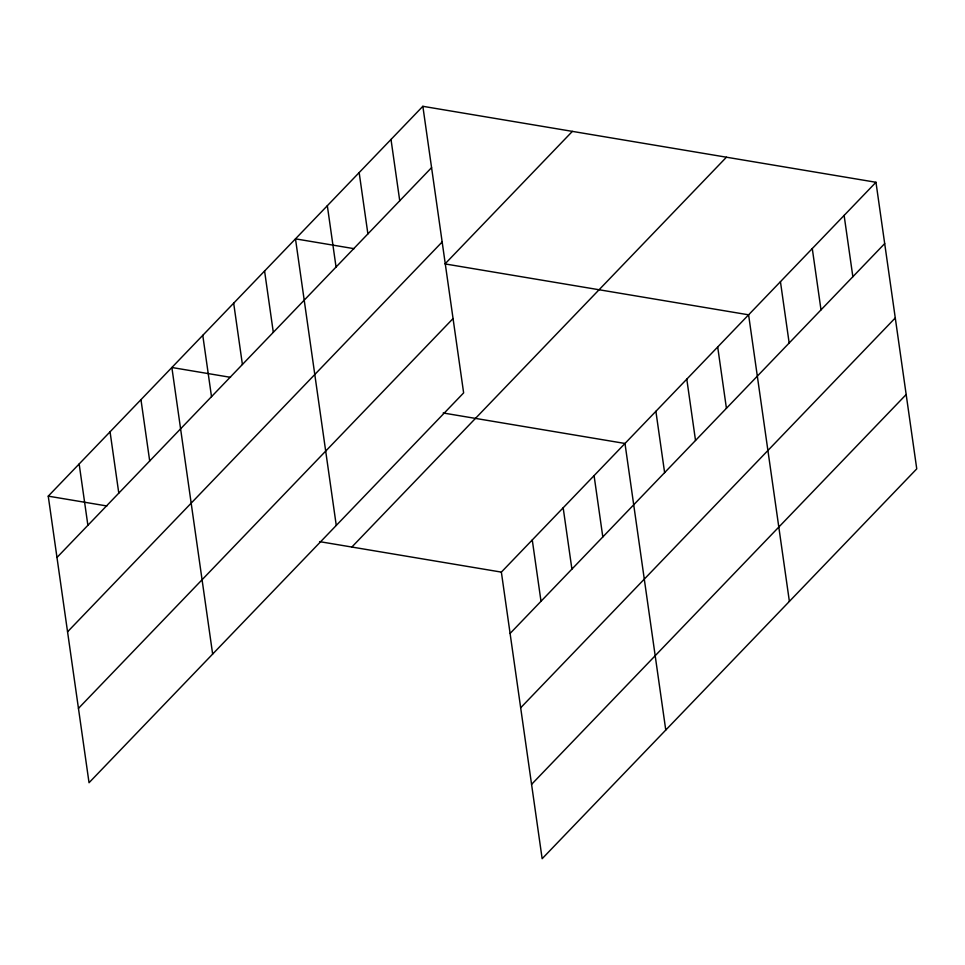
<?xml version="1.0" encoding="UTF-8"?>
<svg xmlns="http://www.w3.org/2000/svg" width="965" height="965" viewBox="0 0 965 965"><rect width="100%" height="100%" fill="white"/><g stroke="black" fill="none" stroke-linecap="round" stroke-linejoin="round"><path stroke-width="1.45" d="M422.851 106.307L463.634 392.888L89.033 782.724L48.25 496.143L422.851 106.307L875.967 182.276L916.75 468.857L542.149 858.693L501.366 572.112L875.967 182.276M56.983 557.468L431.572 167.633M67.562 631.798L442.151 241.962M572.378 131.373L445.01 263.915L748.599 314.819L789.382 601.4M78.455 708.382L453.055 318.559M351.839 547.046L726.44 157.211M510.099 633.438L884.688 243.602M520.678 707.779L895.267 317.943M531.57 784.364L906.171 394.528M354.119 248.68L295.483 238.85L336.266 525.43M230.502 377.327L171.867 367.496L212.65 654.077M443.176 412.984L624.982 443.466L665.766 730.047M48.25 496.143L106.886 505.974M319.56 541.63L501.366 572.112M844.122 215.412L852.855 276.738M812.277 248.548L821.01 309.874M780.444 281.684L789.165 343.021M717.695 346.978L726.428 408.316M686.791 379.149L695.524 440.474M655.886 411.307L664.62 472.633M594.078 475.624L602.811 536.962M563.174 507.795L571.907 569.121M532.27 539.954L541.003 601.279M391.006 139.442L399.739 200.768M359.161 172.578L367.894 233.904M327.328 205.714L336.049 267.04M264.579 271.008L273.312 332.334M233.675 303.167L242.408 364.505M202.771 335.325L211.504 396.663M140.962 399.655L149.696 460.981M110.058 431.813L118.792 493.139M79.154 463.972L87.887 525.31"/></g></svg>
